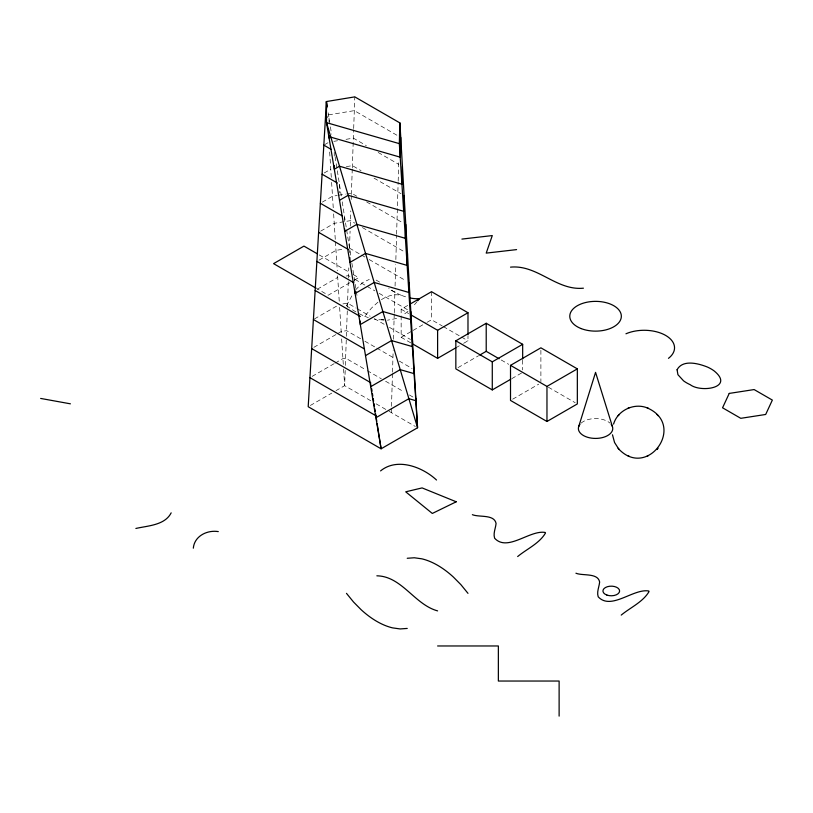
<?xml version="1.0" encoding="UTF-8"?>
<svg xmlns="http://www.w3.org/2000/svg" width="813" height="813" viewBox="0 0 813 813"><rect width="100%" height="100%" fill="white"/><g stroke="black" fill="none" stroke-linecap="round" stroke-linejoin="round"><path stroke-width="0.61" stroke-dasharray="4.07 3.05" d="M391.317 412.608L391.46 407.547M391.5 406.276L392.476 373.391M392.516 372.12L393.157 350.616M393.492 339.234L394.244 313.93M394.275 312.67L394.915 291.166M395.067 286.105L395.707 264.601M395.85 259.54L396.571 235.506M396.602 234.246L398.146 182.376M398.177 181.116L398.787 160.872M345.19 370.464L344.651 385.667L336.074 390.616M345.362 365.403L346.348 337.537M346.389 336.267L347.375 308.401M347.415 307.141L348.391 279.276M348.442 278.005L348.797 267.873M349.509 247.609L350.088 231.136M350.261 226.075L350.799 210.872M351.196 199.48L351.328 195.679M351.379 194.409L352.263 169.074M352.314 167.813L353.645 129.816M353.685 128.545L354.803 96.879M346.48 305.729L353.309 293.239M359.255 313.727A92.753 53.546 60 0 0 364.712 316.287L371.541 308.036L378.37 301.786M355.586 289.946L362.425 282.711L369.265 279.418M417.099 301.674L412.547 306.938M407.994 311.318L403.431 314.824M381.409 299.662C387.466 295.719 395.331 293.341 402.394 295.698A75.711 43.709 60 0 0 407.171 297.284M324.865 144.541L327.995 142.732M324.255 172.956L330.769 169.195M322.375 202.102L332.507 196.248L337.232 195.476M320.698 231.126L334.245 223.311L350.454 220.648L354.814 223.158M319.001 260.17L335.972 250.374L344.57 248.961M317.294 289.215L337.71 277.426M349.946 282.68L328.249 295.21L317.314 288.889M354.285 280.17L358.624 277.67L350.972 273.249M314.499 318.899L337.273 305.739M313.859 347.324L336.816 334.072M337.903 333.442L341.186 331.552L346.592 330.657L360.606 338.747M410.809 342.873L401.155 337.293L401.155 309.235L408.746 304.855M312.141 376.378L334.123 363.685M335.22 363.045L342.923 358.604L345.627 358.157L366.175 370.027M401.155 337.293L412.008 331.033M413.085 330.413L426.103 322.893M427.191 322.263L431.53 319.763L442.252 325.952M310.342 405.474L331.785 393.096M457.14 347.07L459.304 345.82M463.644 343.31L467.983 340.81L467.983 335.921M458.004 367.618L478.613 355.718M511.814 378.634L521.58 373.004M512.678 399.183L538.724 384.153M396.602 318.442L387.486 320.2M328.523 114.877L354.316 110.629L398.421 136.096M333.899 141.33L337.547 140.73M346.053 139.338L353.35 138.139L366.307 145.618M346.379 166.624L352.385 165.639L361.053 170.639M338.411 195.283L345.505 194.114M346.694 193.921L351.419 193.138L356.856 196.279M346.114 276.044L348.523 275.648L350.718 276.918M342.923 303.92L347.558 303.158L356.155 308.117M382.933 319.763L379.691 319.763A76.056 43.912 60 0 1 374.163 319.133M381.246 319.794L384.071 319.956L382.384 319.794M376.094 280.079L380.647 282.711M395.23 292.436L388.777 288.605M378.177 152.468L398.675 164.307M374.041 178.138L400.982 193.697M366.633 201.919L402.506 222.64M362.446 227.569L404.407 251.796M349.488 248.148L360.423 254.459M361.511 255.089L364.793 256.989M369.163 259.51L405.982 280.77M319.255 254.936L349.875 272.619M443.329 326.572L460.483 336.47M461.55 337.09L467.983 340.81M501.225 359.996L508.725 364.326M548.399 387.232L575.198 402.709M355.098 279.448L366.074 285.78M367.171 286.42L374.844 290.851M379.234 293.381L408.665 310.383M401.155 309.235L408.665 313.574M357.232 308.737L370.128 316.186M374.427 318.666L385.169 324.875M389.468 327.354L410.433 339.458M364.915 341.236L375.697 347.466M376.775 348.086L395.077 358.655M399.325 361.104L412.069 368.462M367.252 370.647L381.317 378.767M385.647 381.267L404.01 391.866M409.406 394.986L413.715 397.476M370.698 400.697L344.651 385.667L343.442 366.724M376.124 403.837L388.055 410.728M389.142 411.348L415.372 426.49M328.208 112.824L331.562 134.145M335.119 156.706L341.43 196.817M342.222 201.837L350.911 256.999M351.897 263.26L357.029 295.861M329.671 152.051L331.287 177.315M331.613 182.366L333.31 208.88M333.635 213.931L335.342 240.445M335.423 241.715L337.283 270.759M337.608 275.81L339.306 302.324M339.631 307.375L341.338 333.889M341.653 338.94L343.36 365.464M349.864 250.374L349.875 252.782M344.651 217.295L344.671 221.99M339.448 184.226L339.478 192.874M334.245 152.356L334.255 155.974M329.031 118.078L329.052 121.848M540.889 350.322L540.889 381.643M522.668 360.169L522.668 369.935M431.53 291.694L431.53 319.763M581.112 423.136A17.185 9.919 0 0 1 610.024 423.136M355.86 311.867A92.753 53.546 60 0 1 346.48 305.688M368.36 317.619A76.056 43.912 60 0 1 364.702 316.267M401.155 295.241A92.753 53.546 60 0 1 388.838 288.717"/><path stroke-width="1.22" d="M327.222 106.564L326.43 101.544L326.511 122.641L417.557 427.76L399.335 143.637L399.905 122.926L354.803 96.879L326.43 101.544L308.198 406.713L381.104 448.806L417.557 427.76L399.905 122.926L399.529 135.568M402.425 166.472L401.937 184.226L339.519 166.228L334.306 169.236L334.295 165.618M404.112 195.506L403.675 211.289L348.188 195.283L339.509 200.293M405.789 224.53L405.413 238.341L356.856 224.347L344.712 231.359L344.702 229.012M407.476 253.565L407.14 265.404L365.535 253.402L349.905 262.426L349.885 257.599M409.152 282.599L408.878 292.456L374.204 282.457L355.108 293.483L355.098 290.973M410.839 311.633L410.616 319.519L382.872 311.521L360.311 324.55L360.291 321.105M412.516 340.657L412.354 346.582L391.541 340.576L365.504 355.616M414.193 369.691L414.091 373.634L400.22 369.641L370.708 386.673L370.698 383.665M415.88 398.726L415.829 400.697L408.888 398.695L375.911 417.74L375.901 415.728L309.936 377.649M193.321 548.186C194.368 536.041 207.234 529.781 218.291 531.6M578.714 426.561L595.563 372.374L612.423 426.561M613.571 424.071C617.616 410.189 634.486 402.344 647.717 408.096M171.167 512.851C164.836 525.33 147.915 525.696 135.873 528.46M417.862 300.688L419.386 298.717L416.144 298.717A75.711 43.709 60 0 1 409.478 297.853M618.723 448.989C647.707 479.69 686.761 424.986 647.178 407.882M618.114 415.728L618.602 415.169M618.723 415.016L619.191 414.478M656.995 449.528L657.473 448.989M657.595 448.837L658.083 448.278M380.575 470.91C397.1 457.282 422.516 466.916 436.51 480.016M517.657 556.549C526.824 548.948 539.365 543.501 545.503 533.013L545.238 532.454C529.751 529.71 507.505 552.23 494.629 538.236C493.003 533.308 495.625 528.369 496.072 523.46C494.274 514.06 479.142 517.515 472.363 514.67M621.223 615.095C630.39 607.494 642.931 602.047 649.059 591.559L648.804 591C633.317 588.256 611.061 610.776 598.195 596.793C596.569 591.854 599.191 586.915 599.638 582.006C597.84 572.606 582.697 576.061 575.929 573.216M409.833 304.225L431.53 291.694L467.983 312.741L467.983 334.702M410.809 314.804L437.607 330.281L467.983 312.741M510.727 379.264L492.282 389.915L455.839 368.868L455.839 340.81L486.215 323.269L522.668 344.316L522.668 358.95M412.953 344.102L437.607 358.34L456.052 347.7M479.7 355.088L486.215 351.328L499.08 358.757M455.839 340.81L492.282 361.846L522.668 344.316M510.513 365.362L540.889 347.822L577.342 368.868L577.342 403.939L546.966 421.48L510.513 400.433L510.513 365.362L546.966 386.409L577.342 368.868M627.788 408.38L628.358 408.146M628.479 408.096L629.008 407.882M647.178 456.123L648.408 455.626M407.232 558.277L414.325 557.769L421.845 558.826A78.546 45.345 60 0 1 453.359 577.027L460.89 584.649L467.983 593.348M407.232 628.429L400.138 628.937L392.608 627.88A78.546 45.345 60 0 1 361.094 609.679L353.574 602.057L346.48 593.348M461.906 239.083L492.282 235.577L486.215 253.117L516.59 249.611M376.856 575.817C401.896 576.224 414.518 604.608 437.607 610.888M437.607 645.969L498.359 645.969L498.359 681.04L559.12 681.04L559.12 716.121M510.513 267.142C537.566 264.51 556.356 290.83 583.419 288.188M40.65 398.431L70.416 403.827M399.335 143.637L326.511 122.641L381.104 448.806L377.161 423.725M647.839 408.146L648.408 408.38M627.788 455.626L629.008 456.123M399.498 136.716L400.748 137.438L400.199 157.163L330.84 137.163L329.113 138.169L329.102 135.659M325.566 116.076L327.293 117.082M323.828 145.141L331.115 149.348M322.09 174.206L337.273 182.976M320.352 203.27L342.537 216.075M318.615 232.335L348.787 249.743M317.07 253.676L303.95 246.105L273.575 263.636L316.227 288.259M316.887 261.39L353.98 282.812M315.149 290.454L360.281 316.511M313.411 319.519L364.397 348.96M311.674 348.584L370.698 382.659M656.995 414.478L657.473 415.016M657.595 415.169L658.083 415.728M612.474 434.792L614.557 442.496L618.602 448.837M618.114 448.278L619.191 449.528M371.632 388.624L372.029 391.134M372.425 393.644L372.821 396.144M373.208 398.655L373.604 401.165M374 403.675L374.397 406.175M374.793 408.685L375.189 411.195M375.576 413.705L375.972 416.205M376.368 418.715L376.765 421.225M326.43 101.544L326.836 107.865M546.966 386.409L546.966 421.48M492.282 361.846L492.282 389.915M486.215 323.269L486.215 351.328M437.607 330.281L437.607 358.34M625.949 333.787A30.376 17.54 0 0 1 665.654 335.423A30.376 17.54 0 0 1 668.469 358.34M611.203 424.376A17.185 9.919 0 0 1 595.563 438.42A17.185 9.919 0 0 1 579.933 424.376M677.077 369.752L677.93 374.691L683.581 380.86A38.445 22.195 0 0 0 690.217 384.691C701.03 393.004 734.901 387.781 714.119 370.901A38.445 22.195 0 0 0 707.483 367.07C698.499 363.482 682.747 359.163 677.077 369.752M729.231 393.421L722.554 407.791L740.785 418.319L765.683 414.467L772.35 400.087L754.129 389.569L729.231 393.421M456.225 501.784L432.323 513.45L405.707 491.824L422.099 487.912L456.225 501.784M606.884 595.065A8.343 4.817 0 0 0 619.608 591.112A8.343 4.817 0 0 0 607.311 586.732A8.343 4.817 0 0 0 606.884 595.065M581.122 328.574A25.772 14.878 0 0 0 621.274 317.314A25.772 14.878 0 0 0 584.303 302.863A25.772 14.878 0 0 0 581.122 328.574"/></g></svg>
